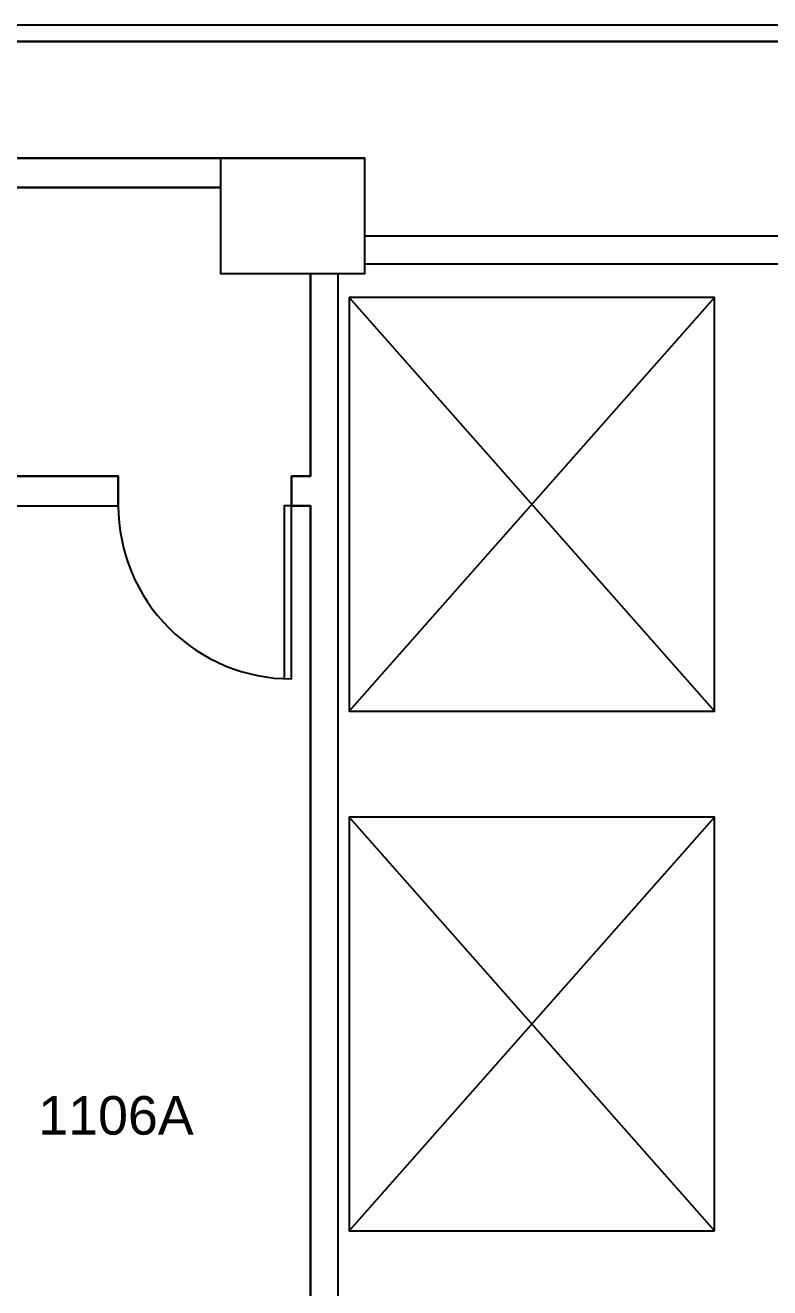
# Model space of a CAD drawing. Header units: inches. Extents: x 4 to 2210, y 3 to 2073.
# Drawn here: x 859.2 to 1014.1, y 1802.5 to 2064.9 of the extents above; entities that cross this region are included whole.
import ezdxf

# ---------------------------------------------------------------- set-up
doc = ezdxf.new("R2010")
doc.units = ezdxf.units.IN
doc.header["$MEASUREMENT"] = 0
for name, color, linetype in [('Planon_construction', 253, 'Continuous'), ('Planon_floor', 1, 'Continuous'), ('Planon_space', 40, 'Continuous'), ('Planon_space_number', 30, 'Continuous')]:
    doc.layers.add(name, color=color, linetype=linetype)
doc.styles.get("Standard").update_dxf_attribs({"font": 'arial.ttf'})

msp = doc.modelspace()

# ---------------------------------------------------------------- linework, layer by layer
at = {"layer": 'Planon_construction'}
for p, q in [((2208.88, 2064.9), (11.81, 2064.9)), ((926.56, 2008.28), (1002.56, 1922.28)), ((1002.56, 2008.28), (926.56, 1922.28)), ((1002.56, 1900.28), (926.56, 1814.28)), ((926.56, 1900.28), (1002.56, 1814.28))]:
    msp.add_line(p, q, dxfattribs=at)
for points in [[(3.81, 2014.28), (15.19, 2014.28), (15.19, 2061.53), (2208.63, 2061.53), (1531.81, 2061.52)], [(341.81, 2021.03), (774.81, 2021.03), (774.81, 2037.28), (929.81, 2037.28)], [(899.81, 2031.15), (780.94, 2031.15), (780.94, 1971.15), (878.56, 1971.15), (878.56, 1965.03)], [(918.56, 1695.28), (918.56, 1965.03), (914.56, 1965.03), (914.56, 1971.15), (918.56, 1971.15), (918.56, 2013.28)], [(929.81, 2015.28), (1017.31, 2015.28), (1017.31, 1697.28), (924.31, 1697.28), (924.31, 2013.28)]]:
    msp.add_lwpolyline(points, dxfattribs=at)
for points in [[(899.81, 2037.28), (899.81, 2013.28), (929.81, 2013.28), (929.81, 2037.28)], [(926.56, 2008.28), (926.56, 1922.28), (1002.56, 1922.28), (1002.56, 2008.28)], [(1002.56, 1814.28), (1002.56, 1900.28), (926.56, 1900.28), (926.56, 1814.28)]]:
    msp.add_lwpolyline(points, close=True, dxfattribs=at)
msp.add_lwpolyline([(777.94, 1667.53), (777.94, 1965.03), (878.56, 1965.03, 0.414214), (914.56, 1929.03), (914.56, 1965.03), (913.06, 1965.03), (913.06, 1929.03)], format="xyb", dxfattribs=at)
at = {"layer": 'Planon_floor'}
msp.add_lwpolyline([(2204.28, 2058.28), (2204.28, 2058.28), (1025.19, 2058.28), (1025.19, 2061.53), (15.19, 2061.53), (15.19, 2014.28), (11.82, 2014.28), (11.82, 1895.4), (11.82, 1891.4), (8.9, 1891.4), (8.8, 634.98), (466.19, 8.08), (1746.89, 8.08), (2204.28, 634.98), (2204.28, 2058.28), (2204.28, 2058.28)], dxfattribs=at)
at = {"layer": 'Planon_space'}
for points in [[(96.06, 2021.03), (87.57, 2021.03), (70.06, 2003.52), (70.06, 1955.72), (11.81, 1955.72), (11.81, 2014.28), (15.19, 2014.28), (15.19, 2061.53), (1017.31, 2061.53), (1017.31, 2021.03), (929.81, 2021.03), (929.81, 2037.28), (774.81, 2037.28), (774.81, 2021.03), (689.81, 2021.03), (689.81, 2037.28), (659.81, 2037.28), (659.81, 2021.03), (341.81, 2021.03), (341.81, 2037.28), (311.81, 2037.28), (311.81, 2021.03)], [(777.94, 1965.03), (878.56, 1965.03), (878.56, 1971.15), (780.94, 1971.15), (780.94, 2031.15), (899.81, 2031.15), (899.81, 2013.28), (918.56, 2013.28), (918.56, 1971.15), (914.56, 1971.15), (914.56, 1965.03), (918.56, 1965.03), (918.56, 1795.03), (777.94, 1795.03), (777.94, 1965.03)]]:
    msp.add_lwpolyline(points, close=True, dxfattribs=at)

# ---------------------------------------------------------------- texts
at = {"layer": 'Planon_space_number'}
msp.add_text('1106A', height=8, dxfattribs=at).set_placement((861.92, 1834.28))

doc.saveas('drawing.dxf')
